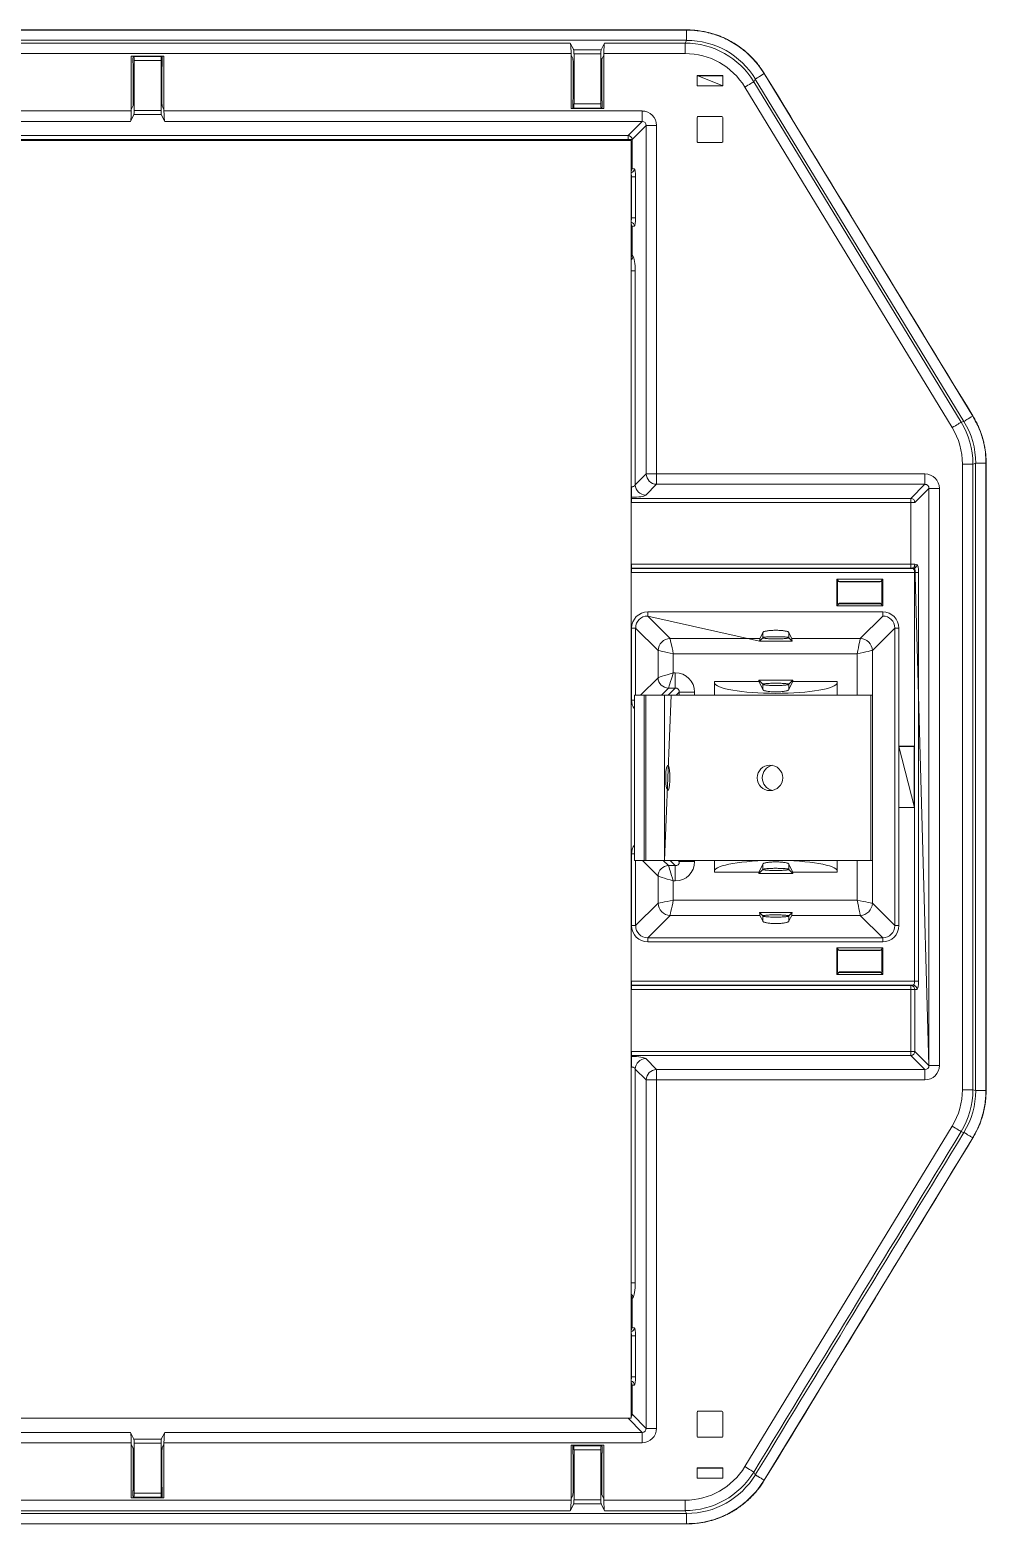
# Model space of a CAD drawing. Header units: inches. Extents: x 1518 to 2565, y 62 to 679.
# Drawn here: x 2196.7 to 2208.39, y 660.72 to 678.99 of the extents above; entities that cross this region are included whole.
import ezdxf

# ---------------------------------------------------------------- set-up
doc = ezdxf.new("R2010")
doc.units = ezdxf.units.IN
doc.header["$LTSCALE"] = 50
doc.header["$MEASUREMENT"] = 0
for name, color, linetype, lineweight in [('E2-ECOFEET', 254, 'Continuous', 5), ('ECOFEET', 254, 'Continuous', 5), ('TEXT', 1, 'Continuous', 20)]:
    doc.layers.add(name, color=color, linetype=linetype, lineweight=lineweight)

# ---------------------------------------------------------------- blocks, each defined once
blk = doc.blocks.new('Z1')
at = {"layer": 'ECOFEET', "color": 1, "linetype": 'Continuous'}
for p, q in [((73.831, 212.097), (73.852, 212.055)), ((73.856, 212.006), (73.856, 211.584)), ((74.207, 212.006), (74.207, 211.584)), ((68.476, 211.944), (68.476, 211.522)), ((68.827, 211.944), (68.827, 211.522)), ((75.687, 211.845), (75.687, 211.72)), ((68.451, 211.431), (68.451, 211.413)), ((75.373, 211.037), (75.373, 211.335)), ((75.383, 211.345), (75.677, 211.345)), ((75.687, 211.335), (75.687, 211.037)), ((75.677, 211.027), (75.383, 211.027)), ((74.877, 206.975), (78.16, 206.975)), ((74.877, 206.847), (74.877, 206.975)), ((78.16, 206.847), (78.16, 206.975)), ((78.16, 206.847), (74.877, 206.847)), ((77.988, 206.675), (78.16, 206.847)), ((76.177, 205.035), (76.177, 204.971)), ((76.495, 204.971), (76.495, 205.035)), ((75.585, 204.436), (76.128, 204.436)), ((76.177, 204.4), (76.177, 204.336)), ((76.495, 204.336), (76.495, 204.4)), ((76.544, 204.436), (76.544, 204.45)), ((77.087, 204.436), (77.087, 204.268)), ((74.725, 202.248), (74.725, 204.268)), ((74.746, 202.248), (74.746, 204.268)), ((74.973, 202.248), (74.973, 204.268)), ((77.498, 202.248), (77.498, 204.268)), ((78.03, 202.896), (78.032, 202.894)), ((74.725, 202.248), (74.607, 202.248)), ((74.746, 202.248), (74.725, 202.248)), ((74.973, 202.248), (74.746, 202.248)), ((75.585, 202.248), (75.585, 202.102)), ((76.177, 202.202), (76.177, 202.138)), ((76.495, 202.138), (76.495, 202.202)), ((76.177, 201.567), (76.177, 201.503)), ((76.495, 201.503), (76.495, 201.567)), ((74.569, 199.85), (74.568, 199.863)), ((78.16, 199.691), (77.988, 199.863)), ((78.037, 199.912), (78.209, 199.74)), ((78.209, 199.74), (78.337, 199.74)), ((78.16, 199.563), (74.877, 199.563)), ((78.16, 199.691), (78.16, 199.563)), ((74.604, 195.832), (74.577, 195.829)), ((74.577, 195.829), (74.577, 195.474)), ((74.7, 195.253), (74.528, 195.425)), ((74.577, 195.474), (74.749, 195.302)), ((75.373, 195.501), (75.373, 195.203)), ((75.677, 195.511), (75.383, 195.511)), ((75.687, 195.203), (75.687, 195.501)), ((74.877, 195.302), (74.749, 195.302)), ((75.383, 195.193), (75.677, 195.193)), ((68.472, 195.065), (68.451, 195.107)), ((68.476, 194.594), (68.476, 195.016)), ((68.827, 194.594), (68.827, 195.016)), ((73.856, 194.532), (73.856, 194.954)), ((74.207, 194.532), (74.207, 194.954)), ((75.374, 194.817), (75.373, 194.818)), ((75.374, 194.817), (75.374, 194.694)), ((75.686, 194.817), (75.374, 194.817)), ((75.686, 194.694), (75.686, 194.817)), ((75.373, 194.693), (75.687, 194.693)), ((73.831, 194.441), (73.852, 194.483))]:
    blk.add_line(p, q, dxfattribs=at)
for points in [[(75.244, 212.405), (75.244, 212.402), (57.035, 212.402), (57.035, 212.405)], [(74.231, 212.097), (74.231, 212.115), (75.225, 212.115), (75.225, 212.243), (74.241, 212.243), (74.199, 212.16), (73.863, 212.16), (73.822, 212.243)], [(68.472, 211.473), (68.451, 211.431), (68.451, 212.085), (68.851, 212.085), (68.851, 211.431)], [(74.21, 212.055), (74.231, 212.097), (74.231, 211.443), (73.831, 211.443), (73.831, 212.097), (73.831, 212.115)], [(75.374, 211.844), (75.373, 211.845), (75.373, 211.72)], [(76.085, 211.804), (76.066, 211.771), (78.603, 207.607)], [(75.374, 211.721), (75.373, 211.72), (75.687, 211.72), (75.686, 211.721)], [(74.7, 211.285), (74.7, 211.413), (68.851, 211.413), (68.851, 211.431), (68.83, 211.473)], [(68.819, 211.368), (68.483, 211.368), (68.442, 211.285)], [(68.819, 211.368), (68.861, 211.285), (74.7, 211.285), (74.528, 211.113), (74.528, 211.064), (74.577, 211.064), (74.749, 211.236), (74.877, 211.236), (74.877, 206.975), (74.749, 206.975), (74.749, 211.236)], [(59.317, 195.425), (66.942, 195.425), (74.567, 195.425), (74.567, 211.05), (66.942, 211.05), (66.942, 195.425)], [(74.567, 210.105), (74.572, 210.105), (74.572, 210.607), (74.567, 210.607)], [(74.572, 210.607), (74.621, 210.607), (74.621, 210.105), (74.572, 210.105)], [(78.747, 207.095), (78.619, 207.095), (78.619, 199.443), (78.747, 199.443), (78.78, 199.434)], [(74.572, 206.675), (77.988, 206.675), (77.988, 206.626), (74.572, 206.626), (74.572, 206.675), (74.572, 206.688)], [(78.209, 206.798), (78.337, 206.798), (78.337, 199.74)], [(78.014, 205.818), (74.57, 205.818), (74.57, 205.82)], [(74.57, 205.818), (74.57, 205.768), (78.032, 205.768), (78.032, 203.644), (78.032, 202.894), (78.032, 200.771)], [(78.032, 205.768), (78.081, 205.768), (78.081, 200.771), (78.032, 200.771), (74.57, 200.771), (74.57, 200.721)], [(77.08, 205.686), (77.645, 205.686), (77.645, 205.361), (77.62, 205.386), (77.633, 205.388), (77.633, 205.659), (77.62, 205.66), (77.613, 205.653), (77.113, 205.653), (77.106, 205.66), (77.08, 205.686), (77.08, 205.361)], [(77.645, 205.686), (77.62, 205.66), (77.106, 205.66), (77.092, 205.659), (77.092, 205.388), (77.106, 205.386), (77.08, 205.361), (77.645, 205.361)], [(74.621, 204.268), (74.621, 205.089), (74.572, 205.089), (74.572, 204.209), (74.607, 204.209)], [(77.517, 202.248), (77.517, 201.723), (77.791, 201.45), (77.84, 201.45), (77.84, 202.894), (77.84, 203.644), (77.84, 205.089), (77.791, 205.089), (77.791, 201.45)], [(77.791, 205.089), (77.517, 204.815), (77.517, 204.268)], [(75.082, 204.542), (75.105, 204.542), (75.105, 204.354)], [(75.155, 204.268), (75.155, 204.305), (75.117, 204.268)], [(75.155, 204.305), (75.342, 204.305), (75.342, 204.268)], [(75.585, 204.268), (75.585, 204.436), (75.586, 204.421), (75.586, 204.268)], [(76.128, 204.45), (76.128, 204.436), (76.176, 204.34), (76.176, 204.402), (76.128, 204.45), (76.544, 204.45), (76.496, 204.402), (76.496, 204.34), (76.544, 204.436), (77.087, 204.436), (77.086, 204.421), (77.086, 204.268)], [(74.607, 202.248), (74.607, 204.268), (74.725, 204.268), (74.746, 204.268), (74.973, 204.268), (75.057, 204.268)], [(78.03, 203.642), (78.032, 203.644), (77.84, 203.644), (77.842, 203.642)], [(74.607, 202.329), (74.572, 202.329), (74.572, 201.45), (74.621, 201.45), (74.621, 202.248)], [(74.621, 201.45), (74.895, 201.723), (74.895, 202.056), (74.703, 202.248)], [(74.959, 202.248), (75.023, 202.184), (75.105, 202.184), (75.042, 202.248)], [(75.14, 202.248), (75.155, 202.233), (75.155, 202.248)], [(75.342, 202.248), (75.342, 202.233), (75.155, 202.233)], [(75.586, 202.248), (75.586, 202.118), (75.585, 202.102), (76.128, 202.102)], [(76.544, 202.088), (76.128, 202.088), (76.176, 202.136), (76.176, 202.198), (76.128, 202.102), (76.128, 202.088)], [(77.087, 202.102), (76.544, 202.102), (76.496, 202.198), (76.496, 202.136), (76.544, 202.088), (76.544, 202.102)], [(77.086, 202.248), (77.086, 202.118), (77.087, 202.102), (77.087, 202.248)], [(77.08, 201.178), (77.645, 201.178), (77.645, 200.852), (77.62, 200.878), (77.633, 200.879), (77.633, 201.15), (77.62, 201.152), (77.613, 201.145), (77.113, 201.145), (77.106, 201.152), (77.08, 201.178), (77.08, 200.852)], [(77.645, 201.178), (77.62, 201.152), (77.106, 201.152), (77.092, 201.15), (77.092, 200.879), (77.106, 200.878), (77.08, 200.852), (77.645, 200.852)], [(78.014, 200.721), (74.57, 200.721), (74.57, 200.718)], [(74.572, 199.85), (74.572, 199.863), (74.572, 199.912), (77.988, 199.912), (77.988, 199.863), (74.572, 199.863)], [(74.749, 195.302), (74.749, 199.563), (74.616, 199.696)], [(76.195, 194.667), (76.193, 194.669), (78.744, 198.856), (78.746, 198.855)], [(74.567, 195.932), (74.572, 195.932), (74.621, 195.932), (74.621, 196.433), (74.572, 196.433)], [(74.572, 195.932), (74.572, 196.433), (74.567, 196.433)], [(68.851, 195.107), (68.851, 195.125), (74.7, 195.125), (74.7, 195.253), (68.861, 195.253), (68.819, 195.17), (68.483, 195.17), (68.442, 195.253)], [(58.783, 194.423), (63.071, 194.423), (63.071, 194.441), (63.071, 195.095), (63.471, 195.095), (63.471, 194.441), (63.471, 194.423), (73.831, 194.423), (73.831, 194.441), (73.831, 195.095), (74.231, 195.095), (74.231, 194.441)], [(68.451, 195.125), (68.451, 195.107), (68.451, 194.453), (68.851, 194.453), (68.851, 195.107), (68.83, 195.065)], [(75.244, 194.262), (75.225, 194.295), (75.225, 194.423), (74.231, 194.423), (74.231, 194.441), (74.21, 194.483)], [(58.783, 194.262), (75.244, 194.262), (75.244, 194.136), (75.244, 194.134)], [(75.225, 194.295), (74.241, 194.295), (74.199, 194.378), (73.863, 194.378), (73.822, 194.295), (63.481, 194.295), (63.439, 194.378)]]:
    blk.add_lwpolyline(points, dxfattribs=at)
for points in [[(68.827, 212.08), (68.476, 212.08), (68.482, 212.079), (68.82, 212.079)], [(68.816, 212.029), (68.487, 212.029), (68.487, 211.417), (68.816, 211.417)], [(74.196, 212.111), (73.867, 212.111), (73.867, 211.499), (74.196, 211.499)], [(75.686, 211.721), (75.374, 211.721), (75.374, 211.844), (75.686, 211.844), (75.687, 211.845), (75.373, 211.845)], [(74.207, 211.448), (73.856, 211.448), (73.862, 211.449), (74.2, 211.449)], [(76.135, 204.928), (76.537, 204.928), (76.496, 204.969), (76.496, 205.031), (76.53, 204.963), (77.369, 204.963), (77.643, 205.236), (77.643, 205.286), (74.769, 205.286), (74.769, 205.236)], [(77.106, 205.386), (77.113, 205.393), (77.613, 205.393), (77.62, 205.386)], [(75.057, 204.268), (77.498, 204.268), (77.518, 204.268), (77.518, 202.248), (77.498, 202.248), (75.057, 202.248), (74.973, 202.248)], [(77.842, 203.642), (78.03, 203.642), (78.03, 202.896), (77.842, 202.896), (77.84, 202.894), (78.032, 202.894)], [(77.106, 200.878), (77.113, 200.885), (77.613, 200.885), (77.62, 200.878)], [(68.816, 195.121), (68.487, 195.121), (68.487, 194.509), (68.816, 194.509)], [(74.207, 195.09), (73.856, 195.09), (73.862, 195.089), (74.2, 195.089)], [(74.196, 195.039), (73.867, 195.039), (73.867, 194.427), (74.196, 194.427)], [(75.686, 194.817), (75.687, 194.818), (75.373, 194.818), (75.373, 194.693), (75.374, 194.694), (75.686, 194.694), (75.687, 194.693)]]:
    blk.add_lwpolyline(points, close=True, dxfattribs=at)
at = {"layer": 'ECOFEET', "color": 1, "linetype": 'Continuous', "flags": 128}
for points in [[(76.066, 211.771), (76.061, 211.768), (76.053, 211.763), (76.042, 211.756), (76.028, 211.748), (76.013, 211.738), (75.995, 211.727), (75.976, 211.716), (75.957, 211.704), (78.494, 207.541), (78.513, 207.553), (78.532, 207.564), (78.549, 207.575), (78.565, 207.584), (78.579, 207.593), (78.59, 207.599), (78.598, 207.604), (78.603, 207.607), (78.637, 207.617), (78.642, 207.62), (78.65, 207.625), (78.66, 207.631), (78.674, 207.64), (78.689, 207.649), (78.707, 207.66), (78.725, 207.671), (78.744, 207.682), (76.193, 211.87), (76.195, 211.871)], [(78.637, 207.617), (76.085, 211.804), (76.09, 211.807), (76.098, 211.812), (76.109, 211.819), (76.123, 211.827), (76.138, 211.836), (76.155, 211.847), (76.174, 211.858), (76.193, 211.87)], [(74.567, 206.675), (74.568, 206.675), (74.568, 206.673), (74.568, 206.669), (74.567, 206.664), (74.567, 206.658), (74.567, 206.654)], [(75.018, 204.268), (75.105, 204.354), (75.023, 204.354), (75.026, 204.365), (75.031, 204.382), (75.039, 204.406), (75.048, 204.434), (75.058, 204.468), (75.07, 204.504), (75.082, 204.542), (75.082, 204.776), (75.044, 204.784), (75.008, 204.791), (74.975, 204.798), (74.946, 204.804), (74.922, 204.809), (74.905, 204.813), (74.895, 204.815), (74.895, 204.482), (74.905, 204.486), (74.922, 204.491), (74.946, 204.499), (74.975, 204.508), (75.008, 204.518), (75.044, 204.53), (75.082, 204.542)], [(75.041, 203.258), (75.04, 203.304), (75.036, 203.346), (75.031, 203.38), (75.024, 203.403), (75.017, 203.413), (75.009, 203.41), (75.002, 203.393), (74.996, 203.364), (74.991, 203.325), (74.989, 203.281), (74.989, 203.234), (74.991, 203.19), (74.996, 203.151), (75.002, 203.122), (75.009, 203.105), (75.017, 203.102), (75.024, 203.112), (75.031, 203.135), (75.036, 203.17), (75.04, 203.212), (75.041, 203.258)], [(77.643, 201.302), (74.769, 201.302), (74.769, 201.253), (77.643, 201.253), (77.643, 201.302), (77.369, 201.575), (77.367, 201.586), (77.364, 201.603), (77.359, 201.627), (77.353, 201.656), (77.346, 201.689), (77.338, 201.725), (77.33, 201.763), (77.33, 202.248)], [(74.567, 199.863), (74.568, 199.863), (74.568, 199.865), (74.568, 199.869), (74.567, 199.874), (74.567, 199.88), (74.567, 199.884)], [(76.085, 194.734), (76.066, 194.768), (76.061, 194.771), (76.053, 194.776), (76.042, 194.782), (76.028, 194.791), (76.013, 194.8), (75.995, 194.811), (75.976, 194.822), (75.957, 194.834), (78.494, 198.997), (78.513, 198.986), (78.532, 198.974), (78.549, 198.964), (78.565, 198.954), (78.579, 198.946), (78.59, 198.939), (78.598, 198.934), (78.603, 198.931)]]:
    blk.add_lwpolyline(points, dxfattribs=at)
at = {"layer": 'ECOFEET', "color": 1, "linetype": 'Continuous'}
for points in [[(74.567, 210.658, 0.339414), (74.604, 210.707), (74.577, 210.709), (74.577, 211.064, 0.393926), (74.528, 211.113), (58.663, 211.113, 0.393936), (58.614, 211.064), (58.442, 211.236), (58.442, 209.476)], [(74.528, 211.05), (74.528, 211.064), (58.663, 211.064), (58.614, 211.064), (58.614, 210.709), (58.587, 210.707, 0.412059), (58.637, 210.657)], [(74.567, 210.709), (74.577, 210.709, -0.161871), (74.567, 210.679)], [(74.567, 209.594, 0.243978), (74.59, 209.635), (74.577, 209.648), (74.577, 210.002), (74.604, 210.005, 0.339537), (74.567, 210.053)], [(74.567, 210.033, -0.161948), (74.577, 210.002), (74.567, 210.002)], [(74.567, 209.648), (74.577, 209.648, -0.154383), (74.567, 209.619)], [(74.567, 209.458), (74.616, 209.458), (74.616, 206.842), (74.749, 206.975, 0.39391), (74.877, 206.847), (74.744, 206.714, -0.393971), (74.616, 206.842)], [(74.568, 206.675), (74.569, 206.688, 0.015516), (74.572, 206.688), (74.572, 206.688, -0.01803), (74.569, 206.688), (74.569, 206.688)], [(74.769, 205.236), (75.042, 204.963, 0.393944), (74.895, 204.815), (74.621, 205.089)], [(74.68, 204.268), (74.895, 204.482, 0.393909), (75.023, 204.354), (74.936, 204.268)], [(76.295, 203.411, 0.35888), (76.17, 203.258, 0.358281), (76.295, 203.104)], [(78.16, 199.691), (74.877, 199.691), (74.744, 199.824, 0.393933), (74.616, 199.696), (74.616, 197.081), (74.567, 197.081)], [(74.567, 196.485, 0.33856), (74.604, 196.533), (74.577, 196.536), (74.577, 196.891), (74.59, 196.903, 0.244024), (74.567, 196.944)], [(74.567, 196.891), (74.577, 196.891, 0.153965), (74.567, 196.919)], [(74.567, 196.536), (74.577, 196.536, -0.161871), (74.567, 196.506)], [(74.567, 195.859, -0.161871), (74.577, 195.829), (74.567, 195.829)], [(74.567, 195.474), (74.577, 195.474, -0.153965), (74.567, 195.446)]]:
    blk.add_lwpolyline(points, format="xyb", dxfattribs=at)
for points in [[(78.037, 205.87, -0.412174), (77.988, 205.82), (74.57, 205.82), (74.57, 205.87), (77.988, 205.87), (77.988, 206.626), (78.037, 206.626), (78.209, 206.798), (78.209, 199.74)], [(78.064, 205.868, -0.412175), (78.014, 205.818), (77.988, 205.82), (77.988, 205.87), (78.037, 205.87)], [(77.988, 200.718), (77.988, 200.668), (78.037, 200.668), (78.037, 199.912), (77.988, 199.912), (77.988, 200.668), (74.57, 200.668), (74.57, 200.718), (77.988, 200.718, -0.412174), (78.037, 200.668), (78.064, 200.671, 0.412121), (78.014, 200.721)], [(74.569, 199.85, -0.014488), (74.572, 199.85), (74.572, 199.85, 0.015516), (74.569, 199.85)], [(74.877, 199.691, 0.393928), (74.749, 199.563), (74.877, 199.563), (74.877, 195.302)]]:
    blk.add_lwpolyline(points, format="xyb", close=True, dxfattribs=at)
at = {"layer": 'ECOFEET', "color": 1, "linetype": 'Continuous', "flags": 128}
for points in [[(76.135, 204.928), (76.176, 204.969), (76.176, 205.031), (76.142, 204.963), (75.042, 204.963), (75.044, 204.953), (75.048, 204.935), (75.053, 204.912), (75.059, 204.883), (75.066, 204.849), (75.074, 204.813), (75.082, 204.776), (77.33, 204.776), (77.338, 204.813), (77.346, 204.849), (77.353, 204.883), (77.359, 204.912), (77.364, 204.935), (77.367, 204.953), (77.369, 204.963, -0.393944), (77.517, 204.815), (77.507, 204.813), (77.49, 204.809), (77.466, 204.804), (77.437, 204.798), (77.404, 204.791), (77.368, 204.784), (77.33, 204.776), (77.33, 204.268)], [(74.769, 201.302), (75.042, 201.575, -0.393944), (74.895, 201.723), (74.905, 201.725), (74.922, 201.729), (74.946, 201.734), (74.975, 201.74), (75.008, 201.747), (75.044, 201.755), (75.082, 201.763), (75.082, 201.997), (75.105, 201.997), (75.105, 202.184)]]:
    blk.add_lwpolyline(points, format="xyb", dxfattribs=at)
for points in [[(74.895, 202.056), (74.905, 202.053), (74.922, 202.047), (74.946, 202.04), (74.975, 202.03), (75.008, 202.02), (75.044, 202.009), (75.082, 201.997), (75.071, 202.03), (75.061, 202.062), (75.052, 202.092), (75.043, 202.119), (75.036, 202.142), (75.03, 202.161), (75.025, 202.175), (75.023, 202.184, 0.393928)], [(76.176, 201.569), (76.176, 201.507), (76.142, 201.575), (75.042, 201.575), (75.044, 201.586), (75.048, 201.603), (75.053, 201.627), (75.059, 201.656), (75.066, 201.689), (75.074, 201.725), (75.082, 201.763), (77.33, 201.763), (77.368, 201.755), (77.404, 201.747), (77.437, 201.74), (77.466, 201.734), (77.49, 201.729), (77.507, 201.725), (77.517, 201.723, -0.393944), (77.369, 201.575), (76.53, 201.575), (76.496, 201.507), (76.496, 201.569), (76.537, 201.61), (76.135, 201.61)]]:
    blk.add_lwpolyline(points, format="xyb", close=True, dxfattribs=at)
at = {"layer": 'ECOFEET', "color": 1, "linetype": 'Continuous'}
blk.add_circle((76.264, 203.257), 0.156, dxfattribs=at)
for centre, radius, start, end in [((77.986, 206.624), 0.0511, 1.9976, 88.0007), ((77.986, 199.914), 0.0511, 271.9993, 358.0024), ((74.554, 195.832), 0.05, 359.8539, 74.8456)]:
    blk.add_arc(centre, radius, start, end, dxfattribs=at)
for centre, major_axis, ratio, start_param, end_param in [((74.243, 212.115), (0, 0.13), 0.087489, 0.174533, 1.570796), ((75.21, 211.232), (0.497, 0.885), 0.985189, 5.779917, 6.786454), ((75.225, 211.257), (0.502, 0.894), 0.975175, 5.779917, 6.786454), ((68.471, 211.944), (0, 0.05), 0.087489, 4.712389, 5.759587), ((68.482, 212.029), (0, 0.05), 0.087489, 4.712389, 6.265732), ((68.82, 212.029), (0, 0.05), 0.087489, 0.017453, 1.570796), ((73.851, 212.006), (0, 0.05), 0.087489, 4.712389, 6.108652), ((73.862, 212.111), (0, 0.05), 0.087489, 4.712389, 6.108652), ((74.2, 212.111), (0, 0.05), 0.087489, 0.174533, 1.570796), ((74.211, 212.006), (0, 0.05), 0.087489, 0.174533, 1.570796), ((75.21, 211.232), (-0.435, -0.774), 0.980156, 2.638324, 3.644861), ((68.471, 211.522), (0, 0.05), 0.087489, 3.316126, 4.712389), ((68.831, 211.522), (0, 0.05), 0.087489, 1.570796, 2.96706), ((73.851, 211.584), (0, 0.05), 0.087489, 3.665191, 4.712389), ((73.862, 211.499), (0, 0.05), 0.087489, 3.159046, 4.712389), ((74.2, 211.499), (0, 0.05), 0.087489, 1.570796, 3.124139), ((68.482, 211.417), (0, 0.05), 0.087489, 3.316126, 4.712389), ((68.82, 211.417), (0, 0.05), 0.087489, 1.570796, 2.96706), ((68.863, 211.413), (0, 0.13), 0.087489, 1.570796, 2.96706), ((74.694, 211.23), (-0.131, -0.131), 0.970288, 2.371274, 3.911912), ((74.694, 211.23), (0.042, 0.042), 0.84211, 5.512866, 7.053504), ((75.383, 211.335), (-0.00707, 0.00707), 0.999695, 5.497939, 7.068431), ((75.677, 211.335), (0.00707, 0.00707), 0.999695, 5.497939, 7.068431), ((75.383, 211.037), (-0.00707, -0.00707), 0.999695, 5.497939, 7.068431), ((75.677, 211.037), (0.00707, -0.00707), 0.999695, 5.497939, 7.068431), ((74.603, 210.607), (0, 0.1), 0.176327, 4.712389, 6.265732), ((74.554, 210.607), (0, 0.05), 0.352654, 4.712389, 5.483791), ((74.554, 210.105), (0, 0.05), 0.352654, 3.940987, 4.712389), ((74.603, 210.105), (0, 0.1), 0.176327, 3.159046, 4.712389), ((74.584, 209.458), (0, 0.18), 0.176327, 4.712389, 6.108652), ((77.735, 207.088), (0.975, 0.274), 0.987808, 6.01383, 6.55254), ((77.761, 207.095), (0.983, 0.276), 0.979508, 6.01383, 6.55254), ((77.735, 207.088), (-0.852, -0.239), 0.98364, 2.872238, 3.410948), ((78.154, 206.792), (-0.131, -0.131), 0.970288, 2.371274, 3.911912), ((74.567, 206.72), (0.18, 0), 0.176327, 4.741443, 6.108652), ((78.154, 206.792), (0.042, 0.042), 0.84211, 5.512866, 7.053504), ((74.572, 206.727), (-0.003, -0.101), 0.984791, 6.249645, 6.316725), ((74.572, 206.727), (0.0018, 0.0523), 0.955933, 3.108053, 3.175133), ((78.014, 205.768), (0, 0.05), 0.352654, 4.712389, 6.265732), ((78.063, 205.768), (0, 0.1), 0.176327, 4.712389, 6.265732), ((74.775, 205.083), (-0.146, 0.146), 0.970288, 5.512866, 7.053504), ((74.775, 205.083), (0.111, -0.111), 0.951716, 2.371274, 3.911912), ((77.637, 205.083), (0.146, 0.146), 0.970288, 5.512866, 7.053504), ((77.637, 205.083), (0.111, 0.111), 0.951716, 5.512866, 7.053504), ((76.145, 204.776), (0, 0.19), 0.087489, 0.174533, 0.638994), ((76.527, 204.776), (0, 0.19), 0.087489, 5.644191, 6.108652), ((75.098, 204.298), (-0.175, -0.175), 0.970288, 2.371274, 3.911912), ((75.098, 204.298), (0.0445, 0.0445), 0.793717, 5.512866, 7.053504), ((76.336, 204.423), (0.75, 0), 0.176327, 3.159046, 6.265732), ((74.754, 204.214), (-0.131, -0.131), 0.970288, 5.512866, 6.143516), ((74.754, 202.324), (0.131, -0.131), 0.970288, 3.281262, 3.911912), ((75.098, 202.24), (-0.175, 0.175), 0.970288, 2.371274, 3.911912), ((75.098, 202.24), (-0.0445, 0.0445), 0.793717, 2.371274, 3.911912), ((76.336, 202.115), (0.75, 0), 0.176327, 0.017453, 3.124139), ((75.678, 202.14), (0.5, 0), 0.087489, 6.195919, 6.224625), ((76.145, 201.763), (0, 0.19), 0.087489, 2.502598, 2.96706), ((76.994, 201.565), (0.5, 0), 0.087489, 3.054326, 3.083032), ((76.527, 201.763), (0, 0.19), 0.087489, 3.316126, 3.780587), ((74.775, 201.456), (-0.146, -0.146), 0.970288, 5.512866, 7.053504), ((74.775, 201.456), (0.111, 0.111), 0.951716, 2.371274, 3.911912), ((77.637, 201.456), (0.111, -0.111), 0.951716, 5.512866, 7.053504), ((77.637, 201.456), (0.146, -0.146), 0.970288, 5.512866, 7.053504), ((78.014, 200.771), (0, 0.05), 0.352654, 3.159046, 4.712389), ((78.063, 200.771), (0, 0.1), 0.176327, 3.159046, 4.712389), ((74.572, 199.811), (-0.003, 0.101), 0.984791, 6.249645, 6.316725), ((74.572, 199.811), (-0.0018, 0.0523), 0.955933, 6.249645, 6.316725), ((74.567, 199.819), (0.18, 0), 0.176327, 0.174533, 1.541742), ((78.154, 199.746), (-0.131, 0.131), 0.970288, 2.371274, 3.911912), ((78.154, 199.746), (-0.042, 0.042), 0.84211, 2.371274, 3.911912), ((77.735, 199.451), (-0.852, 0.239), 0.98364, 2.872238, 3.410948), ((77.735, 199.451), (0.975, -0.274), 0.987808, 6.01383, 6.55254), ((77.761, 199.443), (0.983, -0.276), 0.979508, 6.01383, 6.55254), ((74.584, 197.081), (0, 0.18), 0.176327, 3.316126, 4.712389), ((74.554, 196.433), (0, 0.05), 0.352654, 4.712389, 5.483791), ((74.603, 196.433), (0, 0.1), 0.176327, 4.712389, 6.265732), ((74.554, 195.932), (0, 0.05), 0.352654, 3.940987, 4.712389), ((74.603, 195.932), (0, 0.1), 0.176327, 3.159046, 4.712389), ((75.383, 195.501), (-0.00707, 0.00707), 0.999695, 5.497939, 7.068431), ((75.677, 195.501), (0.00707, 0.00707), 0.999695, 5.497939, 7.068431), ((68.482, 195.121), (0, 0.05), 0.087489, 4.712389, 6.108652), ((68.82, 195.121), (0, 0.05), 0.087489, 0.174533, 1.570796), ((68.863, 195.125), (0, 0.13), 0.087489, 0.174533, 1.570796), ((74.694, 195.308), (-0.131, 0.131), 0.970288, 2.371274, 3.911912), ((74.694, 195.308), (-0.042, 0.042), 0.84211, 2.371274, 3.911912), ((75.383, 195.203), (-0.00707, -0.00707), 0.999695, 5.497939, 7.068431), ((75.677, 195.203), (0.00707, -0.00707), 0.999695, 5.497939, 7.068431), ((68.471, 195.016), (0, 0.05), 0.087489, 4.712389, 6.108652), ((68.831, 195.016), (0, 0.05), 0.087489, 0.174533, 1.570796), ((73.851, 194.954), (0, 0.05), 0.087489, 4.712389, 5.759587), ((73.862, 195.039), (0, 0.05), 0.087489, 4.712389, 6.265732), ((74.2, 195.039), (0, 0.05), 0.087489, 0.017453, 1.570796), ((75.21, 195.307), (-0.435, 0.774), 0.980156, 2.638324, 3.644861), ((75.21, 195.307), (-0.497, 0.885), 0.985189, 2.638324, 3.644861), ((75.225, 195.281), (-0.502, 0.894), 0.975175, 2.638324, 3.644861), ((68.471, 194.594), (0, 0.05), 0.087489, 3.665191, 4.712389), ((68.482, 194.509), (0, 0.05), 0.087489, 3.159046, 4.712389), ((68.82, 194.509), (0, 0.05), 0.087489, 1.570796, 3.124139), ((73.851, 194.532), (0, 0.05), 0.087489, 3.316126, 4.712389), ((74.211, 194.532), (0, 0.05), 0.087489, 1.570796, 2.96706), ((73.862, 194.427), (0, 0.05), 0.087489, 3.316126, 4.712389), ((74.2, 194.427), (0, 0.05), 0.087489, 1.570796, 2.96706), ((74.243, 194.423), (0, 0.13), 0.087489, 1.570796, 2.96706)]:
    blk.add_ellipse(centre, major_axis=major_axis, ratio=ratio, start_param=start_param, end_param=end_param, dxfattribs=at)
for points, knots in [([(75.244, 212.277), (69.174, 212.277), (63.105, 212.277), (57.035, 212.277), (57.035, 212.319), (57.035, 212.36), (57.035, 212.402), (56.991, 212.401), (56.904, 212.398), (56.757, 212.371), (56.597, 212.318), (56.43, 212.231), (56.334, 212.152), (56.286, 212.112), (56.291, 212.106), (56.296, 212.101), (56.301, 212.095), (56.305, 212.09), (56.31, 212.085), (56.315, 212.079), (56.32, 212.074), (56.324, 212.07), (56.329, 212.065), (56.333, 212.06), (56.337, 212.056), (56.341, 212.051), (56.345, 212.047), (56.348, 212.043), (56.352, 212.04), (56.355, 212.036), (56.357, 212.033), (56.36, 212.03), (56.362, 212.028), (56.364, 212.025), (56.367, 212.023), (56.368, 212.022), (56.369, 212.02), (56.371, 212.019)], [0, 0, 0, 0, 1, 1, 1, 2, 2, 2, 2.158565, 2.319357, 2.542919, 2.772955, 3, 3, 3, 4, 4, 4, 5, 5, 5, 6, 6, 6, 7, 7, 7, 8, 8, 8, 9, 9, 9, 10, 10, 10, 11, 11, 11, 11]), ([(75.789, 212.262), (75.774, 212.27), (75.738, 212.29), (75.686, 212.314), (75.632, 212.336), (75.581, 212.353), (75.545, 212.363), (75.526, 212.368), (75.51, 212.373), (75.469, 212.382), (75.413, 212.392), (75.355, 212.4), (75.301, 212.404), (75.263, 212.404), (75.244, 212.405), (69.174, 212.405), (63.105, 212.405), (57.035, 212.405), (57.015, 212.404), (56.965, 212.403), (56.896, 212.397), (56.825, 212.385), (56.763, 212.372), (56.697, 212.353), (56.654, 212.337), (56.632, 212.329)], [0, 0, 0, 0, 0.180013, 0.438364, 0.599827, 0.799869, 1, 1, 1, 1.17972, 1.437949, 1.599566, 1.799703, 2, 2, 2, 3, 3, 3, 3.139698, 3.369528, 3.500292, 3.666896, 3.833463, 4, 4, 4, 4]), ([(76.193, 211.87), (76.169, 211.906), (76.121, 211.979), (76.021, 212.091), (75.892, 212.201), (75.731, 212.297), (75.556, 212.363), (75.392, 212.397), (75.287, 212.401), (75.244, 212.402), (75.244, 212.36), (75.244, 212.319), (75.244, 212.277), (75.238, 212.265), (75.232, 212.254), (75.225, 212.243)], [0, 0, 0, 0, 0.115446, 0.230886, 0.395156, 0.559428, 0.723471, 0.887519, 1, 1, 1, 2, 2, 2, 3, 3, 3, 3]), ([(63.439, 212.16), (63.453, 212.188), (63.467, 212.215), (63.481, 212.243), (66.928, 212.243), (70.375, 212.243), (73.822, 212.243), (73.823, 212.238), (73.826, 212.229), (73.829, 212.194), (73.831, 212.154), (73.831, 212.128), (73.831, 212.115), (70.378, 212.115), (66.924, 212.115), (63.471, 212.115), (63.471, 212.109), (63.471, 212.103), (63.471, 212.097), (63.471, 211.879), (63.471, 211.661), (63.471, 211.443), (63.338, 211.443), (63.204, 211.443), (63.071, 211.443), (63.071, 211.661), (63.071, 211.879), (63.071, 212.097), (63.071, 212.103), (63.071, 212.109), (63.071, 212.115)], [0, 0, 0, 0, 1, 1, 1, 2, 2, 2, 2.272799, 2.562417, 2.78798, 3, 3, 3, 4, 4, 4, 5, 5, 5, 6, 6, 6, 7, 7, 7, 8, 8, 8, 9, 9, 9, 9]), ([(78.908, 199.434), (78.908, 201.991), (78.908, 204.548), (78.908, 207.104), (78.908, 207.123), (78.908, 207.167), (78.902, 207.228), (78.893, 207.29), (78.883, 207.346), (78.872, 207.386), (78.867, 207.405), (78.862, 207.423), (78.849, 207.465), (78.828, 207.522), (78.802, 207.58), (78.777, 207.631), (78.756, 207.666), (78.746, 207.683), (77.895, 209.079), (77.045, 210.475), (76.195, 211.871), (76.185, 211.885), (76.163, 211.921), (76.13, 211.967), (76.093, 212.013), (76.057, 212.053), (76.03, 212.079), (76.017, 212.093), (76.004, 212.105), (75.974, 212.133), (75.93, 212.169), (75.883, 212.204), (75.839, 212.234), (75.806, 212.253), (75.789, 212.262)], [0, 0, 0, 0, 1, 1, 1, 1.180352, 1.438807, 1.600131, 1.800078, 2, 2, 2, 2.180027, 2.438351, 2.599843, 2.799885, 3, 3, 3, 4, 4, 4, 4.180639, 4.439246, 4.60041, 4.800254, 5, 5, 5, 5.18033, 5.438813, 5.600136, 5.800073, 6, 6, 6, 6]), ([(68.473, 211.987), (68.473, 211.988), (68.473, 211.992), (68.472, 212), (68.471, 212.014), (68.471, 212.03), (68.471, 212.047), (68.472, 212.06), (68.473, 212.072), (68.474, 212.079), (68.475, 212.08), (68.476, 212.08)], [0, 0, 0, 0, 0.046015, 0.154499, 0.274064, 0.399925, 0.525857, 0.645422, 0.753906, 0.8913, 1, 1, 1, 1]), ([(73.856, 211.448), (73.855, 211.448), (73.854, 211.449), (73.853, 211.456), (73.852, 211.468), (73.851, 211.482), (73.851, 211.498), (73.851, 211.514), (73.852, 211.528), (73.853, 211.536), (73.853, 211.54), (73.853, 211.541)], [0, 0, 0, 0, 0.108702, 0.246097, 0.354633, 0.474136, 0.60007, 0.725933, 0.845499, 0.953984, 1, 1, 1, 1]), ([(58.491, 211.285), (58.491, 211.328), (58.491, 211.37), (58.491, 211.413), (61.811, 211.413), (65.131, 211.413), (68.451, 211.413), (68.451, 211.397), (68.451, 211.363), (68.448, 211.322), (68.445, 211.295), (68.443, 211.288), (68.442, 211.285), (65.125, 211.285), (61.808, 211.285), (58.491, 211.285)], [0, 0, 0, 0, 1, 1, 1, 2, 2, 2, 2.271935, 2.561321, 2.787269, 3, 3, 3, 4, 4, 4, 4]), ([(78.78, 207.104), (78.822, 207.104), (78.864, 207.104), (78.906, 207.104), (78.905, 207.148), (78.902, 207.235), (78.875, 207.378), (78.828, 207.53), (78.772, 207.631), (78.744, 207.682), (78.745, 207.683), (78.745, 207.683), (78.746, 207.683)], [0, 0, 0, 0, 1, 1, 1, 1.214442, 1.431882, 1.712496, 2, 2, 2, 3, 3, 3, 3]), ([(78.637, 198.921), (78.638, 198.92), (78.64, 198.919), (78.642, 198.918), (78.644, 198.917), (78.647, 198.915), (78.65, 198.913), (78.653, 198.911), (78.657, 198.909), (78.66, 198.907), (78.665, 198.904), (78.669, 198.901), (78.674, 198.899), (78.679, 198.895), (78.684, 198.892), (78.689, 198.889), (78.695, 198.886), (78.701, 198.882), (78.707, 198.879), (78.713, 198.875), (78.719, 198.871), (78.725, 198.867), (78.731, 198.864), (78.738, 198.86), (78.744, 198.856), (78.765, 198.894), (78.808, 198.97), (78.86, 199.105), (78.898, 199.26), (78.904, 199.375), (78.906, 199.434), (78.906, 201.991), (78.906, 204.548), (78.906, 207.104), (78.907, 207.104), (78.908, 207.104), (78.908, 207.104)], [0, 0, 0, 0, 1, 1, 1, 2, 2, 2, 3, 3, 3, 4, 4, 4, 5, 5, 5, 6, 6, 6, 7, 7, 7, 8, 8, 8, 8.214443, 8.431888, 8.7125, 9, 9, 9, 10, 10, 10, 11, 11, 11, 11]), ([(58.783, 194.134), (64.27, 194.134), (69.757, 194.134), (75.244, 194.134), (75.261, 194.134), (75.303, 194.134), (75.36, 194.139), (75.418, 194.147), (75.471, 194.156), (75.508, 194.165), (75.526, 194.17), (75.543, 194.174), (75.583, 194.185), (75.637, 194.204), (75.691, 194.226), (75.739, 194.249), (75.773, 194.267), (75.789, 194.276), (75.804, 194.284), (75.84, 194.305), (75.887, 194.337), (75.934, 194.373), (75.975, 194.406), (76.003, 194.432), (76.017, 194.445), (76.029, 194.457), (76.059, 194.487), (76.096, 194.53), (76.133, 194.576), (76.164, 194.619), (76.184, 194.651), (76.195, 194.667), (77.045, 196.063), (77.895, 197.459), (78.746, 198.855), (78.755, 198.87), (78.778, 198.909), (78.805, 198.964), (78.83, 199.021), (78.85, 199.075), (78.861, 199.114), (78.867, 199.133), (78.872, 199.151), (78.883, 199.194), (78.894, 199.254), (78.903, 199.316), (78.907, 199.373), (78.908, 199.413), (78.908, 199.434), (78.908, 199.434), (78.907, 199.434), (78.906, 199.434), (78.864, 199.434), (78.822, 199.434), (78.78, 199.434), (78.78, 201.991), (78.78, 204.548), (78.78, 207.104), (78.769, 207.101), (78.758, 207.098), (78.747, 207.095), (78.747, 204.544), (78.747, 201.994), (78.747, 199.443)], [0, 0, 0, 0, 1, 1, 1, 1.180622, 1.439236, 1.600411, 1.800262, 2, 2, 2, 2.180339, 2.438827, 2.600144, 2.80008, 3, 3, 3, 3.180018, 3.438364, 3.599844, 3.799873, 4, 4, 4, 4.179711, 4.437938, 4.599569, 4.799714, 5, 5, 5, 6, 6, 6, 6.180346, 6.438823, 6.600127, 6.800075, 7, 7, 7, 7.180022, 7.438356, 7.599829, 7.79989, 8, 8, 8, 9, 9, 9, 10, 10, 10, 11, 11, 11, 12, 12, 12, 13, 13, 13, 13]), ([(74.572, 206.688), (74.571, 206.692), (74.571, 206.7), (74.57, 206.729), (74.569, 206.768), (74.569, 206.799), (74.569, 206.815), (74.569, 206.816)], [0, 0, 0, 0, 0.241998, 0.483996, 0.725987, 0.988596, 1, 1, 1, 1]), ([(74.572, 199.85), (74.571, 199.846), (74.571, 199.838), (74.57, 199.809), (74.569, 199.771), (74.569, 199.739), (74.569, 199.723), (74.569, 199.722)], [0, 0, 0, 0, 0.241998, 0.483996, 0.725987, 0.988596, 1, 1, 1, 1]), ([(58.783, 194.136), (64.27, 194.136), (69.757, 194.136), (75.244, 194.136), (75.288, 194.137), (75.375, 194.14), (75.523, 194.167), (75.683, 194.22), (75.849, 194.308), (75.997, 194.423), (76.112, 194.545), (76.169, 194.633), (76.193, 194.669), (76.186, 194.672), (76.18, 194.676), (76.174, 194.68), (76.168, 194.684), (76.161, 194.688), (76.155, 194.691), (76.15, 194.695), (76.144, 194.698), (76.138, 194.702), (76.133, 194.705), (76.128, 194.708), (76.123, 194.711), (76.118, 194.714), (76.114, 194.717), (76.109, 194.719), (76.105, 194.722), (76.102, 194.724), (76.098, 194.726), (76.096, 194.728), (76.093, 194.729), (76.09, 194.731), (76.089, 194.732), (76.087, 194.733), (76.085, 194.734), (76.936, 196.13), (77.786, 197.526), (78.637, 198.921), (78.625, 198.924), (78.614, 198.928), (78.603, 198.931), (77.758, 197.543), (76.912, 196.155), (76.066, 194.768)], [0, 0, 0, 0, 1, 1, 1, 1.115443, 1.230883, 1.395157, 1.559426, 1.723468, 1.887517, 2, 2, 2, 3, 3, 3, 4, 4, 4, 5, 5, 5, 6, 6, 6, 7, 7, 7, 8, 8, 8, 9, 9, 9, 10, 10, 10, 11, 11, 11, 12, 12, 12, 13, 13, 13, 13]), ([(58.783, 195.125), (62.006, 195.125), (65.228, 195.125), (68.451, 195.125), (68.451, 195.142), (68.451, 195.176), (68.448, 195.216), (68.445, 195.243), (68.443, 195.25), (68.442, 195.253), (65.222, 195.253), (62.003, 195.253), (58.783, 195.253)], [0, 0, 0, 0, 1, 1, 1, 1.271928, 1.561349, 1.787291, 2, 2, 2, 3, 3, 3, 3]), ([(73.856, 195.09), (73.855, 195.09), (73.854, 195.089), (73.853, 195.082), (73.852, 195.07), (73.851, 195.057), (73.851, 195.04), (73.851, 195.024), (73.852, 195.01), (73.853, 195.002), (73.853, 194.998), (73.853, 194.997)], [0, 0, 0, 0, 0.108702, 0.246097, 0.354633, 0.474136, 0.60007, 0.725933, 0.845499, 0.953984, 1, 1, 1, 1]), ([(68.473, 194.551), (68.473, 194.55), (68.473, 194.546), (68.472, 194.538), (68.471, 194.524), (68.471, 194.508), (68.471, 194.492), (68.472, 194.478), (68.473, 194.466), (68.474, 194.459), (68.475, 194.458), (68.476, 194.458), (68.593, 194.458), (68.71, 194.458), (68.827, 194.458), (68.824, 194.458), (68.822, 194.459), (68.82, 194.459), (68.707, 194.459), (68.595, 194.459), (68.482, 194.459), (68.48, 194.459), (68.478, 194.458), (68.476, 194.458)], [0, 0, 0, 0, 0.046016, 0.154501, 0.274068, 0.39993, 0.525864, 0.645367, 0.753903, 0.891298, 1, 1, 1, 2, 2, 2, 3, 3, 3, 4, 4, 4, 5, 5, 5, 5]), ([(73.822, 194.295), (73.823, 194.3), (73.826, 194.309), (73.829, 194.344), (73.831, 194.384), (73.831, 194.41), (73.831, 194.423)], [0, 0, 0, 0, 0.272802, 0.562458, 0.787978, 1, 1, 1, 1])]:
    blk.add_open_spline(points, degree=3, knots=knots, dxfattribs=at)
for points, weights, knots in [([(68.827, 212.08), (68.83, 212.08), (68.831, 212.043), (68.832, 212.006), (68.829, 211.987), (68.827, 211.973), (68.827, 211.944)], [1, 0.793353340289, 1, 0.793353340289, 1, 0.866025403789, 1], [0, 0, 0, 1.308997, 1.308997, 2.617994, 2.617994, 3.665191, 3.665191, 3.665191]), ([(74.207, 211.448), (74.21, 211.448), (74.211, 211.485), (74.212, 211.522), (74.209, 211.541), (74.207, 211.556), (74.207, 211.584)], [1, 0.793353340289, 1, 0.793353340289, 1, 0.866025403784, 1], [0, 0, 0, 1.308997, 1.308997, 2.617994, 2.617994, 3.665191, 3.665191, 3.665191]), ([(74.567, 206.816), (74.568, 206.816), (74.569, 206.816), (74.609, 206.817), (74.616, 206.842)], [1, 0.999758228463, 1, 0.779993031691, 1], [0, 0, 0, 0.04398, 0.04398, 1.396263, 1.396263, 1.396263]), ([(76.496, 205.031), (76.495, 205.033), (76.495, 205.035), (76.488, 205.062), (76.336, 205.062), (76.184, 205.062), (76.177, 205.035), (76.177, 205.033), (76.176, 205.031)], [1, 0.999770716911, 1, 0.722641925187, 1, 0.722641925187, 1, 0.999770716911, 1], [0, 0, 0, 0.042829, 0.042829, 1.569188, 1.569188, 3.095547, 3.095547, 3.138376, 3.138376, 3.138376]), ([(76.496, 204.969), (76.495, 204.97), (76.495, 204.971), (76.495, 204.971), (76.495, 204.971), (76.488, 204.984), (76.336, 204.984), (76.184, 204.984), (76.177, 204.971), (76.177, 204.971), (76.177, 204.971), (76.177, 204.97), (76.176, 204.969)], [1, 0.999896996851, 1, 0.999975067537, 1, 0.722641925186, 1, 0.722641925186, 1, 0.999975067537, 1, 0.999896996851, 1], [0, 0, 0, 0.028706, 0.028706, 0.042829, 0.042829, 1.569188, 1.569188, 3.095547, 3.095547, 3.10967, 3.10967, 3.138376, 3.138376, 3.138376]), ([(76.177, 204.971), (76.177, 204.97), (76.177, 204.97), (76.184, 204.957), (76.336, 204.957), (76.488, 204.957), (76.495, 204.97), (76.495, 204.97), (76.495, 204.971)], [1, 0.999975067537, 1, 0.722641925187, 1, 0.722641925187, 1, 0.999975067537, 1], [0, 0, 0, 0.014123, 0.014123, 1.540482, 1.540482, 3.066841, 3.066841, 3.080964, 3.080964, 3.080964]), ([(76.176, 204.402), (76.177, 204.401), (76.177, 204.401), (76.177, 204.4), (76.177, 204.4), (76.184, 204.387), (76.336, 204.387), (76.488, 204.387), (76.495, 204.4), (76.495, 204.4), (76.495, 204.401), (76.495, 204.401), (76.496, 204.402)], [1, 0.999896996851, 1, 0.999975067537, 1, 0.722641925187, 1, 0.722641925187, 1, 0.999975067537, 1, 0.999896996851, 1], [0, 0, 0, 0.028706, 0.028706, 0.042829, 0.042829, 1.569188, 1.569188, 3.095547, 3.095547, 3.10967, 3.10967, 3.138376, 3.138376, 3.138376]), ([(76.176, 204.34), (76.177, 204.338), (76.177, 204.336), (76.184, 204.309), (76.336, 204.309), (76.488, 204.309), (76.495, 204.336), (76.495, 204.338), (76.496, 204.34)], [1, 0.999770716911, 1, 0.722641925187, 1, 0.722641925187, 1, 0.999770716911, 1], [0, 0, 0, 0.042829, 0.042829, 1.569188, 1.569188, 3.095547, 3.095547, 3.138376, 3.138376, 3.138376]), ([(76.495, 204.401), (76.495, 204.401), (76.495, 204.401), (76.488, 204.415), (76.336, 204.415), (76.184, 204.415), (76.177, 204.401), (76.177, 204.401), (76.177, 204.401)], [1, 0.999975067537, 1, 0.722641925186, 1, 0.722641925186, 1, 0.999975067537, 1], [0, 0, 0, 0.014123, 0.014123, 1.540482, 1.540482, 3.066841, 3.066841, 3.080964, 3.080964, 3.080964]), ([(76.176, 202.198), (76.177, 202.2), (76.177, 202.202), (76.184, 202.229), (76.336, 202.229), (76.488, 202.229), (76.495, 202.202), (76.495, 202.2), (76.496, 202.198)], [1, 0.999770716911, 1, 0.722641925187, 1, 0.722641925187, 1, 0.999770716911, 1], [0, 0, 0, 0.042829, 0.042829, 1.569188, 1.569188, 3.095547, 3.095547, 3.138376, 3.138376, 3.138376]), ([(76.496, 202.136), (76.495, 202.137), (76.495, 202.138), (76.495, 202.138), (76.495, 202.138), (76.488, 202.151), (76.336, 202.151), (76.184, 202.151), (76.177, 202.138), (76.177, 202.138), (76.177, 202.138), (76.177, 202.137), (76.177, 202.137), (76.184, 202.124), (76.336, 202.124), (76.488, 202.124), (76.495, 202.137), (76.495, 202.137), (76.495, 202.138)], [1, 0.999896996851, 1, 0.999975067537, 1, 0.722641925187, 1, 0.722641925187, 1, 0.999975067537, 1, 0.999975067537, 1, 0.722641925188, 1, 0.722641925188, 1, 0.999975067537, 1], [0, 0, 0, 0.028706, 0.028706, 0.042829, 0.042829, 1.569188, 1.569188, 3.095547, 3.095547, 3.10967, 3.10967, 3.123793, 3.123793, 4.650152, 4.650152, 6.176511, 6.176511, 6.190634, 6.190634, 6.190634]), ([(76.176, 201.569), (76.177, 201.568), (76.177, 201.568), (76.177, 201.567), (76.177, 201.567), (76.184, 201.554), (76.336, 201.554), (76.488, 201.554), (76.495, 201.567), (76.495, 201.567), (76.495, 201.568), (76.495, 201.568), (76.495, 201.568), (76.488, 201.582), (76.336, 201.582), (76.184, 201.582), (76.177, 201.568), (76.177, 201.568), (76.177, 201.568)], [1, 0.999896996851, 1, 0.999975067537, 1, 0.722641925187, 1, 0.722641925187, 1, 0.999975067537, 1, 0.999975067537, 1, 0.722641925187, 1, 0.722641925187, 1, 0.999975067537, 1], [0, 0, 0, 0.028706, 0.028706, 0.042829, 0.042829, 1.569188, 1.569188, 3.095547, 3.095547, 3.10967, 3.10967, 3.123793, 3.123793, 4.650152, 4.650152, 6.176511, 6.176511, 6.190634, 6.190634, 6.190634]), ([(76.496, 201.507), (76.495, 201.505), (76.495, 201.503), (76.488, 201.476), (76.336, 201.476), (76.184, 201.476), (76.177, 201.503), (76.177, 201.505), (76.176, 201.507)], [1, 0.999770716911, 1, 0.722641925187, 1, 0.722641925187, 1, 0.999770716911, 1], [0, 0, 0, 0.042829, 0.042829, 1.569188, 1.569188, 3.095547, 3.095547, 3.138376, 3.138376, 3.138376]), ([(74.616, 199.696), (74.609, 199.721), (74.569, 199.722), (74.568, 199.722), (74.567, 199.722)], [1, 0.779993031689, 1, 0.999758228464, 1], [0, 0, 0, 1.352283, 1.352283, 1.396263, 1.396263, 1.396263]), ([(74.207, 195.09), (74.21, 195.09), (74.211, 195.053), (74.212, 195.016), (74.209, 194.997), (74.207, 194.983), (74.207, 194.954)], [1, 0.793353340291, 1, 0.793353340291, 1, 0.866025403779, 1], [0, 0, 0, 1.308997, 1.308997, 2.617994, 2.617994, 3.665191, 3.665191, 3.665191]), ([(68.827, 194.458), (68.83, 194.458), (68.831, 194.495), (68.832, 194.532), (68.829, 194.551), (68.827, 194.566), (68.827, 194.594)], [1, 0.793353340289, 1, 0.793353340289, 1, 0.866025403783, 1], [0, 0, 0, 1.308997, 1.308997, 2.617994, 2.617994, 3.665191, 3.665191, 3.665191])]:
    blk.add_rational_spline(points, weights, degree=2, knots=knots, dxfattribs=at)
blk = doc.blocks.new('*U215')
at = {"layer": 'E2-ECOFEET'}
blk.add_blockref('Z1', (60.859, 10.38), dxfattribs=at)

msp = doc.modelspace()

# ---------------------------------------------------------------- block references
at = {"layer": 'TEXT'}
msp.add_blockref('*U215', (2068.627, 456.206), dxfattribs=at)

doc.saveas('drawing.dxf')
